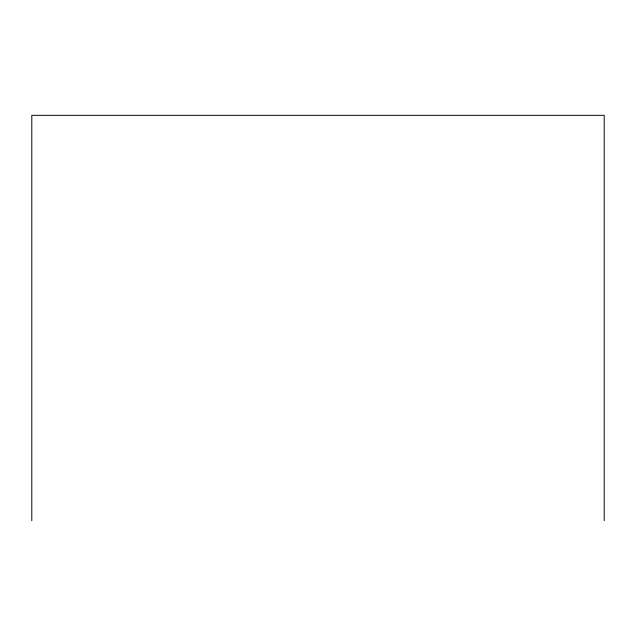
<?xml version="1.0" encoding="UTF-8"?>
<svg xmlns="http://www.w3.org/2000/svg" width="636" height="636" viewBox="0 0 636 636"><rect width="100%" height="100%" fill="white"/><g stroke="black" fill="none" stroke-linecap="round" stroke-linejoin="round"><path stroke-width="0.95" d="M604.2 520.677L604.2 115.323L31.8 115.323L31.8 520.677"/></g></svg>
